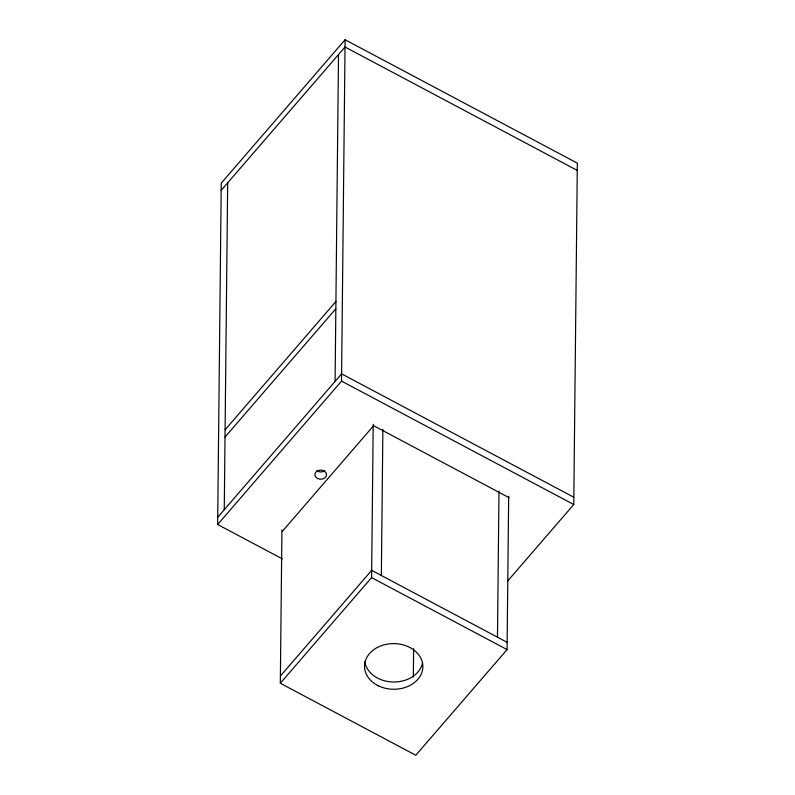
<?xml version="1.0" encoding="UTF-8"?>
<svg xmlns="http://www.w3.org/2000/svg" width="795" height="795" viewBox="0 0 795 795"><rect width="100%" height="100%" fill="white"/><g stroke="black" fill="none" stroke-linecap="round" stroke-linejoin="round"><path stroke-width="1.19" d="M282.295 558.845L217.661 524.511L221.239 183.138L345.1 39.75L577.339 163.154L573.761 504.517L507.379 581.364M224.26 509.694L227.678 182.86M508.671 496.239L507.071 649.594L415.795 755.25L280.327 683.263L281.927 529.917M335.083 381.401L338.511 54.557M217.661 524.511L341.532 381.113L345.1 39.75M280.327 683.263L371.593 577.607L373.203 424.262M381.352 575.491L382.882 429.399M413.321 677.111L413.619 648.641M497.471 637.193L498.992 491.101M221.159 190.403L345.03 47.014L577.259 170.408M225.094 429.807L335.917 301.504M225.015 437.061L335.848 308.768M217.741 517.247L341.602 373.859L573.841 497.253M282.344 531.348L373.61 425.693L509.088 497.68M280.397 676.008L371.672 570.353L507.14 642.33M341.532 381.113L573.761 504.517M371.593 577.607L507.071 649.594M324.827 470.72A5.833 4.561 0.6 0 1 316.877 470.769M422.543 663.02A29.167 22.826 0.6 0 1 393.137 681.991A29.167 22.826 0.6 0 1 364.816 661.808M317.692 478.56A5.833 4.561 0.6 0 0 326.556 474.784A5.833 4.561 0.6 0 0 317.911 470.65A5.833 4.561 0.6 0 0 317.692 478.56M378.569 685.886A29.167 22.826 0.6 0 0 422.861 667.045A29.167 22.826 0.6 0 0 379.662 646.365A29.167 22.826 0.6 0 0 378.569 685.886"/></g></svg>
